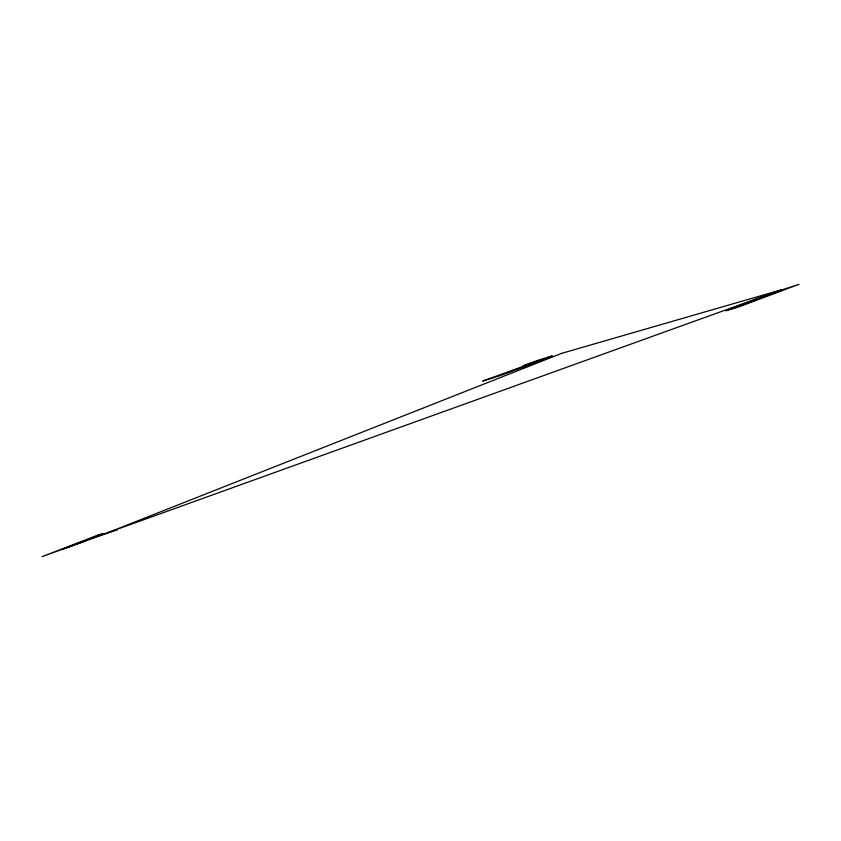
<?xml version="1.0" encoding="UTF-8"?>
<svg xmlns="http://www.w3.org/2000/svg" width="841" height="841" viewBox="0 0 841 841"><rect width="100%" height="100%" fill="white"/><g stroke="black" fill="none" stroke-linecap="round" stroke-linejoin="round"><path stroke-width="1.26" d="M770.398 294.087L762.745 297.073L782.256 290.156L767.56 294.686L725.772 310.728L736.506 307.732L798.95 284.353L771.807 293.131M482.902 380.994L501.667 375.107L545.767 358.697A29.813 0.673 -20.1 0 0 552.337 355.859L537.735 360.347L523.06 365.846L538.597 360.736L482.902 380.994M740.238 305.525L755.922 300.016L740.238 305.525M561.567 353.388L107.501 532.784L782.288 289.556L561.567 353.388M97.409 535.318L42.05 556.647L117.341 529.557L91.396 538.145L102.833 533.751L97.409 535.318M81.23 542.046L62.781 549.141L85.509 540.805L81.23 542.046"/></g></svg>
